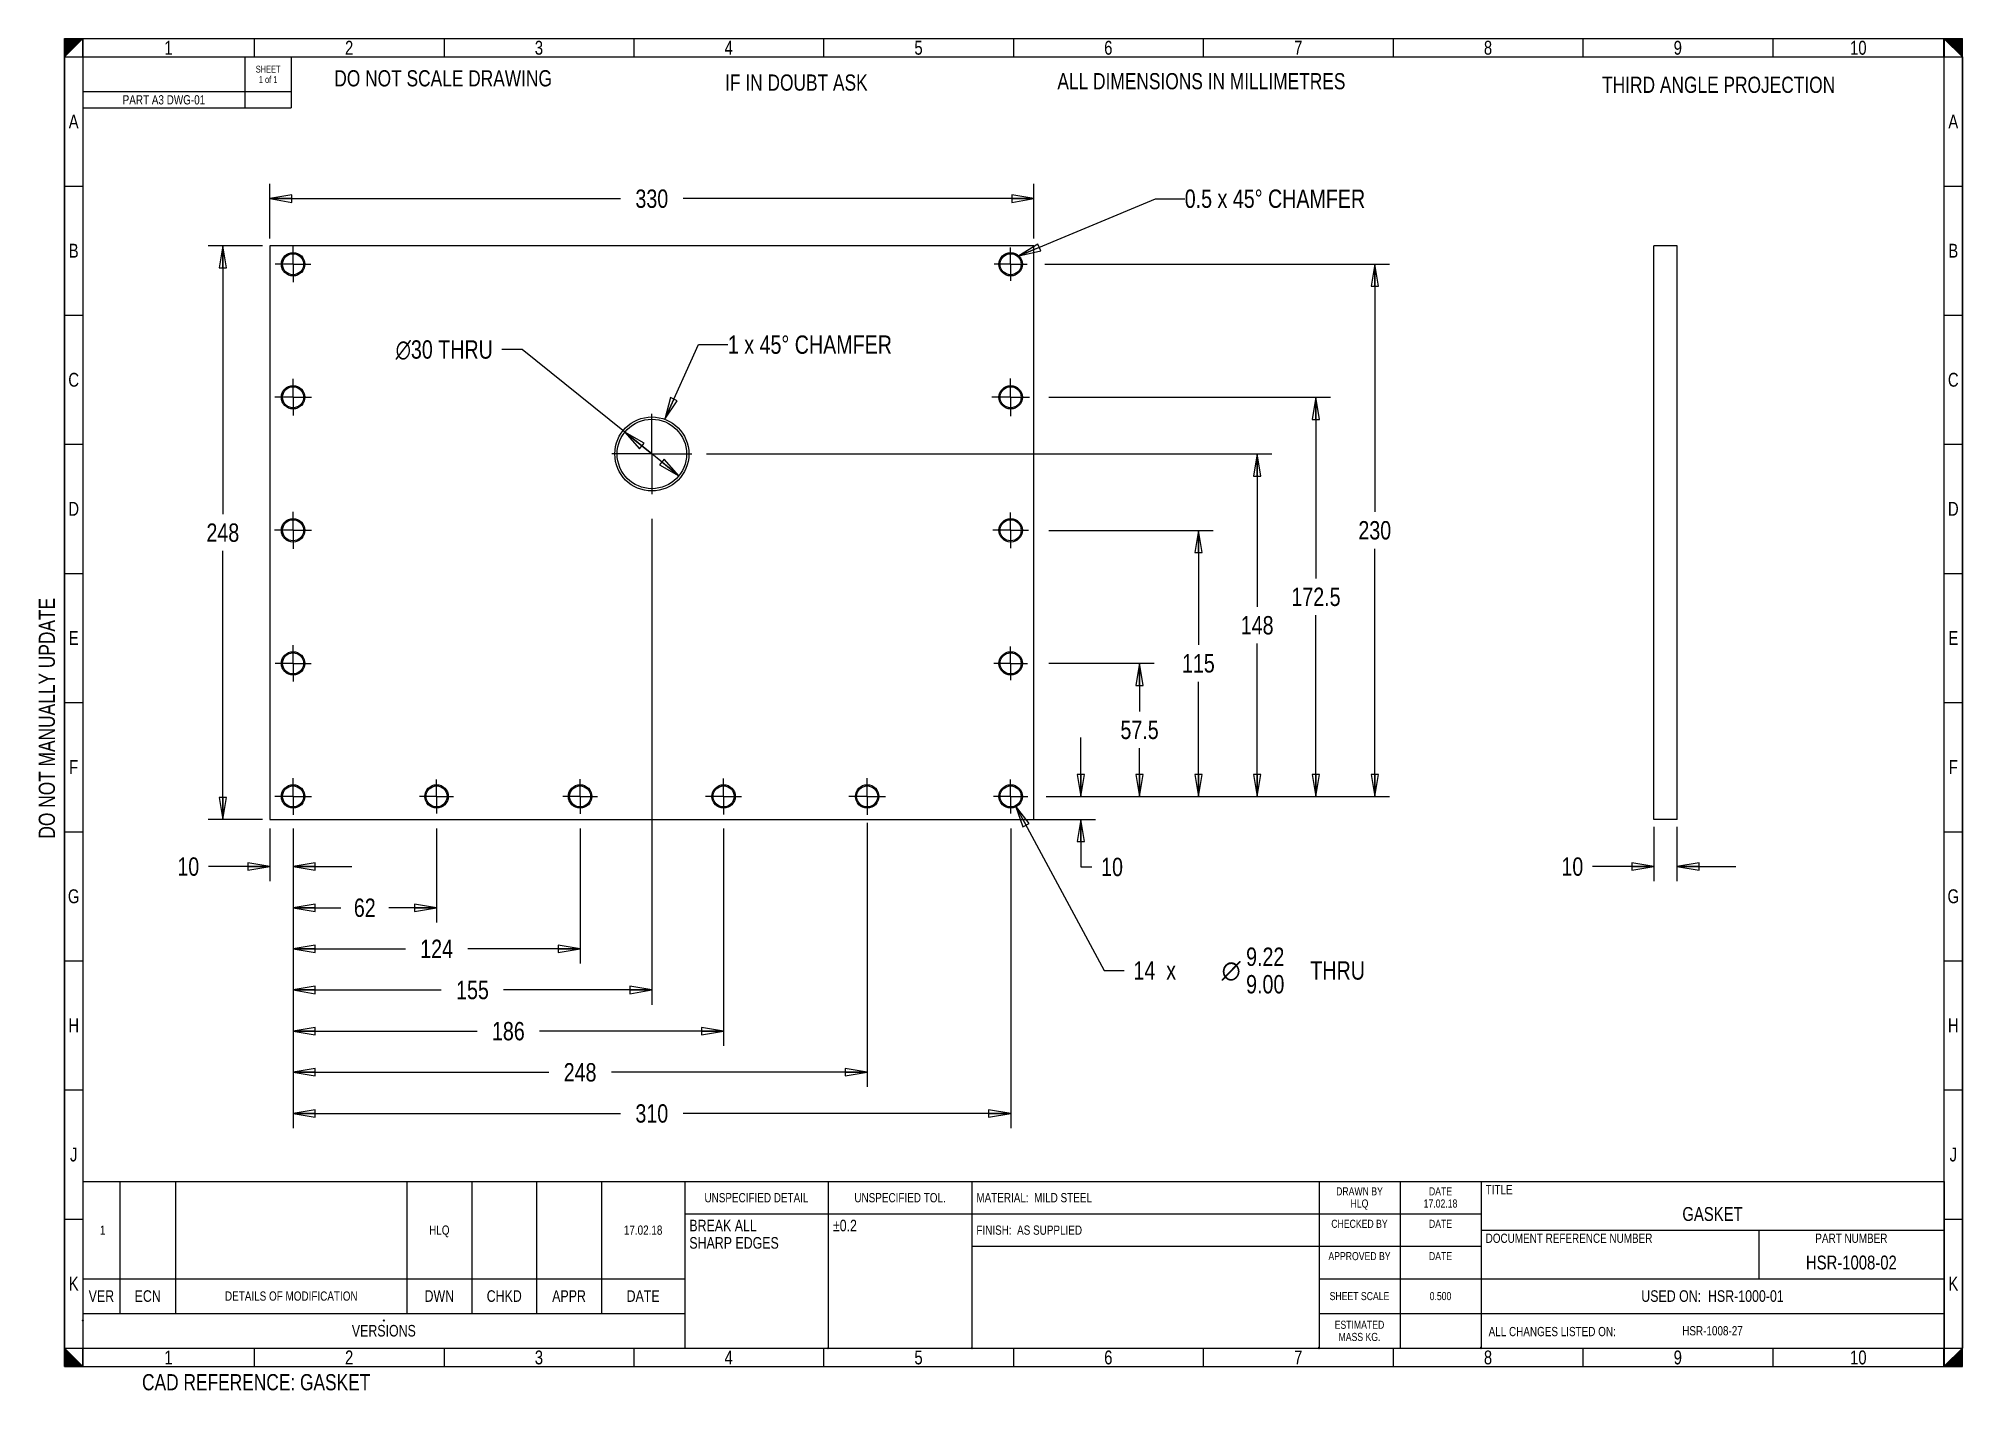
# Model space of a CAD drawing. Header units: inches. Extents: x 0.1 to 16.4, y 0.1 to 11.6.
import ezdxf

# ---------------------------------------------------------------- set-up
doc = ezdxf.new("R2010")
doc.units = ezdxf.units.IN
doc.header["$LTSCALE"] = 0.909449
doc.header["$MEASUREMENT"] = 0
doc.linetypes.add('CENTER', pattern=[0.6, 0.375, -0.075, 0.075, -0.075])
doc.layers.get('0').update_dxf_attribs({"linetype": 'CONTINUOUS'})
doc.layers.add('02___PRT_ALL_AXES', color=7, linetype='CONTINUOUS')
doc.styles.get("Standard").update_dxf_attribs({"font": 'txt', "width": 0.8})
doc.styles.add('TEXTSTYLE_1', font='gdt', dxfattribs={"width": 0.8})
doc.dimstyles.new('DIMSTYLE_1', dxfattribs={"dimtxt": 0.15625, "dimasz": 0.1875, "dimexe": 0.125, "dimexo": 0.0625, "dimgap": 0.078125, "dimtad": 0, "dimtih": 1, "dimtoh": 1, "dimlfac": 2, "dimzin": 4, "dimdsep": 46, "dimtxsty": 'Standard', "dimblk": 'CLOSED', "dimblk1": 'CLOSED', "dimblk2": 'CLOSED', "dimcen": 0.09, "dimadec": 0, "dimazin": 0, "dimtp": 0.01, "dimtm": 0.01, "dimtfac": 1, "dimtofl": 0, "dimtmove": 0, "dimatfit": 3, "dimldrblk": 'CLOSED', "dimfxl": 1, "dimtolj": 1, "dimtzin": 4, "dimarcsym": 0})
doc.dimstyles.new('DIMSTYLE_2', dxfattribs={"dimtxt": 0.15625, "dimasz": 0.1875, "dimexe": 0.125, "dimexo": 0.0625, "dimgap": 0.09, "dimtad": 0, "dimtih": 1, "dimtoh": 1, "dimlfac": 2, "dimzin": 4, "dimdsep": 46, "dimtxsty": 'Standard', "dimblk": 'CLOSED', "dimblk1": 'CLOSED', "dimblk2": 'CLOSED', "dimcen": 0.09, "dimadec": 0, "dimazin": 0, "dimtp": 0.01, "dimtm": 0.01, "dimtfac": 1, "dimtmove": 0, "dimatfit": 2, "dimldrblk": 'CLOSED', "dimfxl": 1, "dimtolj": 1, "dimtzin": 4, "dimarcsym": 0})
doc.dimstyles.new('DIMSTYLE_3', dxfattribs={"dimtxt": 0.15625, "dimasz": 0.1875, "dimexe": 0.125, "dimexo": 0.0625, "dimgap": 0.09, "dimtad": 0, "dimtih": 1, "dimtoh": 1, "dimlfac": 2, "dimzin": 4, "dimdsep": 46, "dimtxsty": 'Standard', "dimblk": 'CLOSED', "dimblk1": 'CLOSED', "dimblk2": 'CLOSED', "dimcen": 0.09, "dimadec": 0, "dimazin": 0, "dimlim": 1, "dimtp": 0.11, "dimtm": 0.11, "dimtfac": 1, "dimtofl": 0, "dimtmove": 0, "dimatfit": 2, "dimldrblk": 'CLOSED', "dimfxl": 1, "dimtolj": 1, "dimtzin": 4, "dimarcsym": 0})
doc.dimstyles.get("Standard").update_dxf_attribs({"dimtxt": 0.15625, "dimasz": 0.1875, "dimexe": 0.125, "dimexo": 0.0625, "dimgap": 0.09, "dimtad": 0, "dimtih": 1, "dimtoh": 1, "dimzin": 4, "dimdsep": 46, "dimtxsty": 'Standard', "dimblk": 'CLOSED', "dimblk1": 'CLOSED', "dimblk2": 'CLOSED', "dimcen": 0.09, "dimadec": 0, "dimazin": 0, "dimtol": 1, "dimtp": 0.01, "dimtm": 0.01, "dimtfac": 1, "dimtofl": 0, "dimtmove": 0, "dimatfit": 3, "dimldrblk": 'CLOSED', "dimfxl": 1, "dimtolj": 1, "dimtzin": 4, "dimarcsym": 0})

# ---------------------------------------------------------------- blocks, each defined once
blk = doc.blocks.new('_CLOSED')
at = {"color": 0, "linetype": 'ByBlock'}
for p, q in [((0, 0), (-1, 0.167)), ((-1, 0.167), (-1, -0.167)), ((-1, -0.167), (0, 0)), ((-1, 0), (0, 0))]:
    blk.add_line(p, q, dxfattribs=at)
blk = doc.blocks.new('*D1')
at = {"color": 2, "linetype": 'Continuous', "transparency": 16777216}
for p, q in [((13.793, 4.867), (13.793, 4.405)), ((13.989, 4.867), (13.989, 4.405)), ((13.793, 4.53), (13.27, 4.53)), ((13.989, 4.53), (14.489, 4.53))]:
    blk.add_line(p, q, dxfattribs=at)
at = {"color": 2, "linetype": 'Continuous', "transparency": 16777216, "xscale": 0.1875, "yscale": 0.1875, "zscale": 0.1875}
blk.add_blockref('_CLOSED', (13.793, 4.53), dxfattribs=at)
at = {"color": 2, "linetype": 'Continuous', "transparency": 16777216, "xscale": 0.1875, "yscale": 0.1875, "zscale": 0.1875, "rotation": 180}
blk.add_blockref('_CLOSED', (13.989, 4.53), dxfattribs=at)
at = {"color": 2, "linetype": 'Continuous', "transparency": 16777216, "insert": (13.192, 4.608), "char_height": 0.1562, "width": 0.25, "attachment_point": 3, "line_spacing_factor": 0.9}
blk.add_mtext('10', dxfattribs=at)
blk = doc.blocks.new('*D2')
at = {"color": 2, "linetype": 'Continuous', "transparency": 16777216}
for p, q in [((8.919, 5.127), (8.919, 5.627)), ((8.688, 5.127), (9.044, 5.127)), ((2.086, 4.93), (9.044, 4.93)), ((8.919, 4.93), (8.919, 4.527)), ((8.919, 4.527), (9.014, 4.527))]:
    blk.add_line(p, q, dxfattribs=at)
at = {"color": 2, "linetype": 'Continuous', "transparency": 16777216, "xscale": 0.1875, "yscale": 0.1875, "zscale": 0.1875}
for p, rotation in [((8.919, 5.127), 270), ((8.919, 4.93), 90)]:
    blk.add_blockref('_CLOSED', p, dxfattribs=dict(at, rotation=rotation))
at = {"color": 2, "linetype": 'Continuous', "transparency": 16777216, "insert": (9.092, 4.605), "char_height": 0.1562, "width": 0.25, "attachment_point": 1, "line_spacing_factor": 0.9}
blk.add_mtext('10', dxfattribs=at)
blk = doc.blocks.new('*D3')
at = {"color": 2, "linetype": 'Continuous', "transparency": 16777216}
for p, q in [((8.648, 6.259), (9.544, 6.259)), ((9.419, 6.259), (9.419, 5.849)), ((9.419, 5.127), (9.419, 5.536)), ((8.648, 5.127), (9.544, 5.127))]:
    blk.add_line(p, q, dxfattribs=at)
at = {"color": 2, "linetype": 'Continuous', "transparency": 16777216, "xscale": 0.1875, "yscale": 0.1875, "zscale": 0.1875}
for p, rotation in [((9.419, 6.259), 90), ((9.419, 5.127), 270)]:
    blk.add_blockref('_CLOSED', p, dxfattribs=dict(at, rotation=rotation))
at = {"color": 2, "linetype": 'Continuous', "transparency": 16777216, "insert": (9.419, 5.771), "char_height": 0.1562, "width": 0.5, "attachment_point": 2, "line_spacing_factor": 0.9}
blk.add_mtext('57.5', dxfattribs=at)
blk = doc.blocks.new('*D4')
at = {"color": 2, "linetype": 'Continuous', "transparency": 16777216}
for p, q in [((8.648, 7.39), (10.044, 7.39)), ((9.919, 7.39), (9.919, 6.415)), ((9.919, 5.127), (9.919, 6.102)), ((8.648, 5.127), (10.044, 5.127))]:
    blk.add_line(p, q, dxfattribs=at)
at = {"color": 2, "linetype": 'Continuous', "transparency": 16777216, "xscale": 0.1875, "yscale": 0.1875, "zscale": 0.1875}
for p, rotation in [((9.919, 7.39), 90), ((9.919, 5.127), 270)]:
    blk.add_blockref('_CLOSED', p, dxfattribs=dict(at, rotation=rotation))
at = {"color": 2, "linetype": 'Continuous', "transparency": 16777216, "insert": (9.919, 6.337), "char_height": 0.1562, "width": 0.375, "attachment_point": 2, "line_spacing_factor": 0.9}
blk.add_mtext('115', dxfattribs=at)
blk = doc.blocks.new('*D5')
at = {"color": 2, "linetype": 'Continuous', "transparency": 16777216}
for p, q in [((8.648, 8.522), (11.044, 8.522)), ((10.919, 8.522), (10.919, 6.981)), ((10.919, 5.127), (10.919, 6.668)), ((8.648, 5.127), (11.044, 5.127))]:
    blk.add_line(p, q, dxfattribs=at)
at = {"color": 2, "linetype": 'Continuous', "transparency": 16777216, "xscale": 0.1875, "yscale": 0.1875, "zscale": 0.1875}
for p, rotation in [((10.919, 8.522), 90), ((10.919, 5.127), 270)]:
    blk.add_blockref('_CLOSED', p, dxfattribs=dict(at, rotation=rotation))
at = {"color": 2, "linetype": 'Continuous', "transparency": 16777216, "insert": (10.919, 6.903), "char_height": 0.1562, "width": 0.625, "attachment_point": 2, "line_spacing_factor": 0.9}
blk.add_mtext('172.5', dxfattribs=at)
blk = doc.blocks.new('*D6')
at = {"color": 2, "linetype": 'Continuous', "transparency": 16777216}
for p, q in [((8.613, 9.654), (11.544, 9.654)), ((11.419, 9.654), (11.419, 7.547)), ((11.419, 5.127), (11.419, 7.234)), ((8.648, 5.127), (11.544, 5.127))]:
    blk.add_line(p, q, dxfattribs=at)
at = {"color": 2, "linetype": 'Continuous', "transparency": 16777216, "xscale": 0.1875, "yscale": 0.1875, "zscale": 0.1875}
for p, rotation in [((11.419, 9.654), 90), ((11.419, 5.127), 270)]:
    blk.add_blockref('_CLOSED', p, dxfattribs=dict(at, rotation=rotation))
at = {"color": 2, "linetype": 'Continuous', "transparency": 16777216, "insert": (11.419, 7.469), "char_height": 0.1562, "width": 0.375, "attachment_point": 2, "line_spacing_factor": 0.9}
blk.add_mtext('230', dxfattribs=at)
blk = doc.blocks.new('*D7')
at = {"color": 2, "linetype": 'Continuous', "transparency": 16777216}
for p, q in [((2.023, 4.855), (2.023, 4.405)), ((2.22, 4.855), (2.22, 4.405)), ((2.023, 4.53), (1.501, 4.53)), ((2.22, 4.53), (2.72, 4.53))]:
    blk.add_line(p, q, dxfattribs=at)
at = {"color": 2, "linetype": 'Continuous', "transparency": 16777216, "xscale": 0.1875, "yscale": 0.1875, "zscale": 0.1875}
blk.add_blockref('_CLOSED', (2.023, 4.53), dxfattribs=at)
at = {"color": 2, "linetype": 'Continuous', "transparency": 16777216, "xscale": 0.1875, "yscale": 0.1875, "zscale": 0.1875, "rotation": 180}
blk.add_blockref('_CLOSED', (2.22, 4.53), dxfattribs=at)
at = {"color": 2, "linetype": 'Continuous', "transparency": 16777216, "insert": (1.422, 4.608), "char_height": 0.1562, "width": 0.25, "attachment_point": 3, "line_spacing_factor": 0.9}
blk.add_mtext('10', dxfattribs=at)
blk = doc.blocks.new('*D8')
at = {"color": 2, "linetype": 'Continuous', "transparency": 16777216}
for p, q in [((2.22, 4.855), (2.22, 4.055)), ((3.441, 4.855), (3.441, 4.055)), ((2.22, 4.18), (2.627, 4.18)), ((3.441, 4.18), (3.034, 4.18))]:
    blk.add_line(p, q, dxfattribs=at)
at = {"color": 2, "linetype": 'Continuous', "transparency": 16777216, "xscale": 0.1875, "yscale": 0.1875, "zscale": 0.1875, "rotation": 180}
blk.add_blockref('_CLOSED', (2.22, 4.18), dxfattribs=at)
at = {"color": 2, "linetype": 'Continuous', "transparency": 16777216, "xscale": 0.1875, "yscale": 0.1875, "zscale": 0.1875}
blk.add_blockref('_CLOSED', (3.441, 4.18), dxfattribs=at)
at = {"color": 2, "linetype": 'Continuous', "transparency": 16777216, "insert": (2.83, 4.258), "char_height": 0.1562, "width": 0.25, "attachment_point": 2, "line_spacing_factor": 0.9}
blk.add_mtext('62', dxfattribs=at)
blk = doc.blocks.new('*D9')
at = {"color": 2, "linetype": 'Continuous', "transparency": 16777216}
for p, q in [((2.22, 4.855), (2.22, 3.705)), ((4.661, 4.855), (4.661, 3.705)), ((2.22, 3.83), (3.175, 3.83)), ((4.661, 3.83), (3.706, 3.83))]:
    blk.add_line(p, q, dxfattribs=at)
at = {"color": 2, "linetype": 'Continuous', "transparency": 16777216, "xscale": 0.1875, "yscale": 0.1875, "zscale": 0.1875, "rotation": 180}
blk.add_blockref('_CLOSED', (2.22, 3.83), dxfattribs=at)
at = {"color": 2, "linetype": 'Continuous', "transparency": 16777216, "xscale": 0.1875, "yscale": 0.1875, "zscale": 0.1875}
blk.add_blockref('_CLOSED', (4.661, 3.83), dxfattribs=at)
at = {"color": 2, "linetype": 'Continuous', "transparency": 16777216, "insert": (3.441, 3.908), "char_height": 0.1562, "width": 0.375, "attachment_point": 2, "line_spacing_factor": 0.9}
blk.add_mtext('124', dxfattribs=at)
blk = doc.blocks.new('*D10')
at = {"color": 2, "linetype": 'Continuous', "transparency": 16777216}
for p, q in [((2.22, 4.855), (2.22, 3.005)), ((5.882, 4.855), (5.882, 3.005)), ((2.22, 3.13), (3.785, 3.13)), ((5.882, 3.13), (4.317, 3.13))]:
    blk.add_line(p, q, dxfattribs=at)
at = {"color": 2, "linetype": 'Continuous', "transparency": 16777216, "xscale": 0.1875, "yscale": 0.1875, "zscale": 0.1875, "rotation": 180}
blk.add_blockref('_CLOSED', (2.22, 3.13), dxfattribs=at)
at = {"color": 2, "linetype": 'Continuous', "transparency": 16777216, "xscale": 0.1875, "yscale": 0.1875, "zscale": 0.1875}
blk.add_blockref('_CLOSED', (5.882, 3.13), dxfattribs=at)
at = {"color": 2, "linetype": 'Continuous', "transparency": 16777216, "insert": (4.051, 3.208), "char_height": 0.1562, "width": 0.375, "attachment_point": 2, "line_spacing_factor": 0.9}
blk.add_mtext('186', dxfattribs=at)
blk = doc.blocks.new('*D11')
at = {"color": 2, "linetype": 'Continuous', "transparency": 16777216}
for p, q in [((2.22, 4.855), (2.22, 2.655)), ((7.102, 4.903), (7.102, 2.655)), ((2.22, 2.78), (4.396, 2.78)), ((7.102, 2.78), (4.927, 2.78))]:
    blk.add_line(p, q, dxfattribs=at)
at = {"color": 2, "linetype": 'Continuous', "transparency": 16777216, "xscale": 0.1875, "yscale": 0.1875, "zscale": 0.1875, "rotation": 180}
blk.add_blockref('_CLOSED', (2.22, 2.78), dxfattribs=at)
at = {"color": 2, "linetype": 'Continuous', "transparency": 16777216, "xscale": 0.1875, "yscale": 0.1875, "zscale": 0.1875}
blk.add_blockref('_CLOSED', (7.102, 2.78), dxfattribs=at)
at = {"color": 2, "linetype": 'Continuous', "transparency": 16777216, "insert": (4.661, 2.858), "char_height": 0.1562, "width": 0.375, "attachment_point": 2, "line_spacing_factor": 0.9}
blk.add_mtext('248', dxfattribs=at)
blk = doc.blocks.new('*D12')
at = {"color": 2, "linetype": 'Continuous', "transparency": 16777216}
for p, q in [((2.22, 4.855), (2.22, 2.305)), ((8.323, 4.855), (8.323, 2.305)), ((2.22, 2.43), (5.006, 2.43)), ((8.323, 2.43), (5.537, 2.43))]:
    blk.add_line(p, q, dxfattribs=at)
at = {"color": 2, "linetype": 'Continuous', "transparency": 16777216, "xscale": 0.1875, "yscale": 0.1875, "zscale": 0.1875, "rotation": 180}
blk.add_blockref('_CLOSED', (2.22, 2.43), dxfattribs=at)
at = {"color": 2, "linetype": 'Continuous', "transparency": 16777216, "xscale": 0.1875, "yscale": 0.1875, "zscale": 0.1875}
blk.add_blockref('_CLOSED', (8.323, 2.43), dxfattribs=at)
at = {"color": 2, "linetype": 'Continuous', "transparency": 16777216, "insert": (5.271, 2.508), "char_height": 0.1562, "width": 0.375, "attachment_point": 2, "line_spacing_factor": 0.9}
blk.add_mtext('310', dxfattribs=at)
blk = doc.blocks.new('*D13')
at = {"color": 2, "linetype": 'Continuous', "transparency": 16777216}
for p, q in [((5.736, 8.04), (10.544, 8.04)), ((10.419, 8.04), (10.419, 6.74)), ((10.419, 5.127), (10.419, 6.427)), ((8.625, 5.127), (10.544, 5.127))]:
    blk.add_line(p, q, dxfattribs=at)
at = {"color": 2, "linetype": 'Continuous', "transparency": 16777216, "xscale": 0.1875, "yscale": 0.1875, "zscale": 0.1875}
for p, rotation in [((10.419, 8.04), 90), ((10.419, 5.127), 270)]:
    blk.add_blockref('_CLOSED', p, dxfattribs=dict(at, rotation=rotation))
at = {"color": 2, "linetype": 'Continuous', "transparency": 16777216, "insert": (10.419, 6.661), "char_height": 0.1562, "width": 0.375, "attachment_point": 2, "line_spacing_factor": 0.9}
blk.add_mtext('148', dxfattribs=at)
blk = doc.blocks.new('*D14')
at = {"color": 2, "linetype": 'Continuous', "transparency": 16777216}
for p, q in [((5.271, 7.487), (5.271, 3.355)), ((2.22, 4.833), (2.22, 3.355)), ((2.22, 3.48), (3.48, 3.48)), ((5.271, 3.48), (4.011, 3.48))]:
    blk.add_line(p, q, dxfattribs=at)
at = {"color": 2, "linetype": 'Continuous', "transparency": 16777216, "xscale": 0.1875, "yscale": 0.1875, "zscale": 0.1875, "rotation": 180}
blk.add_blockref('_CLOSED', (2.22, 3.48), dxfattribs=at)
at = {"color": 2, "linetype": 'Continuous', "transparency": 16777216, "xscale": 0.1875, "yscale": 0.1875, "zscale": 0.1875}
blk.add_blockref('_CLOSED', (5.271, 3.48), dxfattribs=at)
at = {"color": 2, "linetype": 'Continuous', "transparency": 16777216, "insert": (3.746, 3.558), "char_height": 0.1562, "width": 0.375, "attachment_point": 2, "line_spacing_factor": 0.9}
blk.add_mtext('155', dxfattribs=at)
blk = doc.blocks.new('*D15')
at = {"color": 2, "linetype": 'Continuous', "transparency": 16777216}
for p, q in [((2.023, 9.874), (2.023, 10.337)), ((8.519, 9.874), (8.519, 10.337)), ((2.023, 10.212), (5.006, 10.212)), ((8.519, 10.212), (5.537, 10.212))]:
    blk.add_line(p, q, dxfattribs=at)
at = {"color": 2, "linetype": 'Continuous', "transparency": 16777216, "xscale": 0.1875, "yscale": 0.1875, "zscale": 0.1875, "rotation": 180}
blk.add_blockref('_CLOSED', (2.023, 10.212), dxfattribs=at)
at = {"color": 2, "linetype": 'Continuous', "transparency": 16777216, "xscale": 0.1875, "yscale": 0.1875, "zscale": 0.1875}
blk.add_blockref('_CLOSED', (8.519, 10.212), dxfattribs=at)
at = {"color": 2, "linetype": 'Continuous', "transparency": 16777216, "insert": (5.271, 10.29), "char_height": 0.1562, "width": 0.375, "attachment_point": 2, "line_spacing_factor": 0.9}
blk.add_mtext('330', dxfattribs=at)
blk = doc.blocks.new('*D16')
at = {"color": 2, "linetype": 'Continuous', "transparency": 16777216}
for p, q in [((1.961, 9.812), (1.498, 9.812)), ((1.623, 9.812), (1.623, 7.527)), ((1.623, 4.93), (1.623, 7.215)), ((1.961, 4.93), (1.498, 4.93))]:
    blk.add_line(p, q, dxfattribs=at)
at = {"color": 2, "linetype": 'Continuous', "transparency": 16777216, "xscale": 0.1875, "yscale": 0.1875, "zscale": 0.1875}
for p, rotation in [((1.623, 9.812), 90), ((1.623, 4.93), 270)]:
    blk.add_blockref('_CLOSED', p, dxfattribs=dict(at, rotation=rotation))
at = {"color": 2, "linetype": 'Continuous', "transparency": 16777216, "insert": (1.623, 7.449), "char_height": 0.1562, "width": 0.375, "attachment_point": 2, "line_spacing_factor": 0.9}
blk.add_mtext('248', dxfattribs=at)
blk = doc.blocks.new('*D17')
at = {"color": 2, "linetype": 'Continuous', "transparency": 16777216}
for p, q in [((4.169, 8.929), (3.997, 8.929)), ((5.271, 8.04), (4.169, 8.929)), ((5.041, 8.225), (5.271, 8.04)), ((5.501, 7.855), (5.271, 8.04))]:
    blk.add_line(p, q, dxfattribs=at)
at = {"color": 2, "linetype": 'Continuous', "transparency": 16777216, "xscale": 0.1875, "yscale": 0.1875, "zscale": 0.1875}
for p, rotation in [((5.041, 8.225), 141.1249607545), ((5.501, 7.855), 321.1249607545)]:
    blk.add_blockref('_CLOSED', p, dxfattribs=dict(at, rotation=rotation))
at = {"color": 2, "linetype": 'Continuous', "transparency": 16777216, "insert": (3.919, 9.007), "char_height": 0.15625, "width": 1.08333, "attachment_point": 3, "line_spacing_factor": 0.9, "style": 'TEXTSTYLE_1'}
blk.add_mtext('{\\Fgdt;n}\\Ftxt;30 THRU', dxfattribs=at)
blk = doc.blocks.new('*D18')
at = {"color": 2, "linetype": 'Continuous', "transparency": 16777216}
for p, q in [((8.365, 5.048), (9.117, 3.646)), ((9.117, 3.646), (9.289, 3.646))]:
    blk.add_line(p, q, dxfattribs=at)
at = {"color": 2, "linetype": 'Continuous', "transparency": 16777216, "xscale": 0.1875, "yscale": 0.1875, "zscale": 0.1875, "rotation": 118.2108524127}
blk.add_blockref('_CLOSED', (8.365, 5.048), dxfattribs=at)
at = {"color": 2, "linetype": 'Continuous', "transparency": 16777216, "width": 0.8}
for s, p in [('9.22', (10.325, 3.685)), ('14  x ', (9.367, 3.568)), ('9.00', (10.325, 3.451)), (' THRU', (10.825, 3.568))]:
    blk.add_text(s, height=0.1562, dxfattribs=at).set_placement(p)
at = {"color": 2, "linetype": 'Continuous', "transparency": 16777216, "style": 'TEXTSTYLE_1'}
blk.add_text('n', height=0.156, dxfattribs=at).set_placement((10.117, 3.568))
blk = doc.blocks.new('*T19')
at = {"color": 2, "linetype": 'Continuous'}
for p, q in [((0, 0), (15.827, 0)), ((0, 0), (0, -0.157)), ((1.457, 0), (1.457, -0.157)), ((3.071, 0), (3.071, -0.157)), ((4.685, 0), (4.685, -0.157)), ((6.299, 0), (6.299, -0.157)), ((7.913, 0), (7.913, -0.157)), ((9.528, 0), (9.528, -0.157)), ((11.142, 0), (11.142, -0.157)), ((12.756, 0), (12.756, -0.157)), ((14.37, 0), (14.37, -0.157)), ((15.827, 0), (15.827, -0.157)), ((0, -0.157), (15.827, -0.157))]:
    blk.add_line(p, q, dxfattribs=at)
at = {"color": 2, "linetype": 'Continuous', "attachment_point": 2, "line_spacing_factor": 0.9}
for s, insert, char_height, width in [('1', (0.728, -0.02), 0.118, 0.18898), ('2', (2.264, -0.02), 0.118, 0.18898), ('3 ', (3.878, -0.02), 0.1181, 0.37795), ('4', (5.492, -0.02), 0.118, 0.18898), ('5', (7.106, -0.02), 0.118, 0.18898), ('6', (8.72, -0.02), 0.118, 0.18898), ('7', (10.335, -0.02), 0.118, 0.18898), ('8', (11.949, -0.02), 0.118, 0.18898), ('9', (13.563, -0.02), 0.118, 0.18898), ('10', (15.098, -0.02), 0.1181, 0.37795)]:
    blk.add_mtext(s, dxfattribs=dict(at, insert=insert, char_height=char_height, width=width))
blk = doc.blocks.new('*T20')
at = {"color": 2, "linetype": 'Continuous'}
for p, q in [((0, 0), (15.827, 0)), ((0, 0), (0, -0.157)), ((1.457, 0), (1.457, -0.157)), ((3.071, 0), (3.071, -0.157)), ((4.685, 0), (4.685, -0.157)), ((6.299, 0), (6.299, -0.157)), ((7.913, 0), (7.913, -0.157)), ((9.528, 0), (9.528, -0.157)), ((11.142, 0), (11.142, -0.157)), ((12.756, 0), (12.756, -0.157)), ((14.37, 0), (14.37, -0.157)), ((15.827, 0), (15.827, -0.157)), ((0, -0.157), (15.827, -0.157))]:
    blk.add_line(p, q, dxfattribs=at)
at = {"color": 2, "linetype": 'Continuous', "attachment_point": 2, "line_spacing_factor": 0.9}
for s, insert, char_height, width in [('1', (0.728, -0.02), 0.118, 0.18898), ('2', (2.264, -0.02), 0.118, 0.18898), ('3 ', (3.878, -0.02), 0.1181, 0.37795), ('4 ', (5.492, -0.02), 0.1181, 0.37795), ('5', (7.106, -0.02), 0.118, 0.18898), ('6', (8.72, -0.02), 0.118, 0.18898), ('7', (10.335, -0.02), 0.118, 0.18898), ('8', (11.949, -0.02), 0.118, 0.18898), ('9', (13.563, -0.02), 0.118, 0.18898), ('10', (15.098, -0.02), 0.1181, 0.37795)]:
    blk.add_mtext(s, dxfattribs=dict(at, insert=insert, char_height=char_height, width=width))
blk = doc.blocks.new('*T21')
at = {"color": 2, "linetype": 'Continuous'}
for p, q in [((0, 0), (0.157, 0)), ((0, 0), (0, -10.984)), ((0.157, 0), (0.157, -10.984)), ((0, -1.098), (0.157, -1.098)), ((0, -2.197), (0.157, -2.197)), ((0, -3.295), (0.157, -3.295)), ((0, -4.394), (0.157, -4.394)), ((0, -5.492), (0.157, -5.492)), ((0, -6.591), (0.157, -6.591)), ((0, -7.689), (0.157, -7.689)), ((0, -8.787), (0.157, -8.787)), ((0, -9.886), (0.157, -9.886)), ((0, -10.984), (0.157, -10.984))]:
    blk.add_line(p, q, dxfattribs=at)
at = {"color": 2, "linetype": 'Continuous', "char_height": 0.118, "width": 0.18898, "attachment_point": 2, "line_spacing_factor": 0.9}
for s, insert in [('A', (0.079, -0.49)), ('B', (0.079, -1.589)), ('C', (0.079, -2.687)), ('D', (0.079, -3.785)), ('E', (0.079, -4.884)), ('F', (0.079, -5.982)), ('G', (0.079, -7.081)), ('H', (0.079, -8.179)), ('J', (0.079, -9.278)), ('K', (0.079, -10.376))]:
    blk.add_mtext(s, dxfattribs=dict(at, insert=insert))
blk = doc.blocks.new('*T22')
at = {"color": 2, "linetype": 'Continuous'}
for p, q in [((0, 0), (0.157, 0)), ((0, 0), (0, -10.984)), ((0.157, 0), (0.157, -10.984)), ((0, -1.098), (0.157, -1.098)), ((0, -2.197), (0.157, -2.197)), ((0, -3.295), (0.157, -3.295)), ((0, -4.394), (0.157, -4.394)), ((0, -5.492), (0.157, -5.492)), ((0, -6.591), (0.157, -6.591)), ((0, -7.689), (0.157, -7.689)), ((0, -8.787), (0.157, -8.787)), ((0, -9.886), (0.157, -9.886)), ((0, -10.984), (0.157, -10.984))]:
    blk.add_line(p, q, dxfattribs=at)
at = {"color": 2, "linetype": 'Continuous', "char_height": 0.118, "width": 0.18898, "attachment_point": 2, "line_spacing_factor": 0.9}
for s, insert in [('A', (0.079, -0.49)), ('B', (0.079, -1.589)), ('C', (0.079, -2.687)), ('D', (0.079, -3.785)), ('E', (0.079, -4.884)), ('F', (0.079, -5.982)), ('G', (0.079, -7.081)), ('H', (0.079, -8.179)), ('J', (0.079, -9.278)), ('K', (0.079, -10.376))]:
    blk.add_mtext(s, dxfattribs=dict(at, insert=insert))
blk = doc.blocks.new('*T23')
at = {"color": 2, "linetype": 'Continuous'}
for p, q in [((0, 0), (1.772, 0)), ((0, 0), (0, -0.433)), ((1.378, 0), (1.378, -0.433)), ((1.772, 0), (1.772, -0.433)), ((0, -0.295), (1.772, -0.295)), ((0, -0.433), (1.772, -0.433))]:
    blk.add_line(p, q, dxfattribs=at)
at = {"color": 2, "linetype": 'Continuous', "attachment_point": 2, "line_spacing_factor": 0.9}
for s, insert, char_height, width in [('SHEET\\P1 of 1', (1.575, -0.074), 0.0591, 0.56693), ('PART A3 DWG-01', (0.689, -0.325), 0.07874, 1.76378)]:
    blk.add_mtext(s, dxfattribs=dict(at, insert=insert, char_height=char_height, width=width))
blk = doc.blocks.new('*T24')
at = {"color": 2, "linetype": 'Continuous'}
for p, q in [((0, 0), (15.827, 0)), ((0, 0), (0, -1.417)), ((0.315, 0), (0.315, -1.122)), ((0.787, 0), (0.787, -1.122)), ((2.756, 0), (2.756, -1.122)), ((3.307, 0), (3.307, -1.122)), ((3.858, 0), (3.858, -1.122)), ((4.409, 0), (4.409, -1.122)), ((5.118, 0), (5.118, -1.417)), ((6.339, 0), (6.339, -1.417)), ((7.559, 0), (7.559, -1.417)), ((10.512, 0), (10.512, -1.417)), ((11.201, 0), (11.201, -1.417)), ((11.89, 0), (11.89, -1.417)), ((15.827, 0), (15.827, -1.417)), ((5.118, -0.276), (11.89, -0.276)), ((11.89, -0.413), (15.827, -0.413)), ((14.252, -0.413), (14.252, -0.827)), ((7.559, -0.551), (11.89, -0.551)), ((0, -0.827), (5.118, -0.827)), ((10.512, -0.827), (15.827, -0.827)), ((0, -1.122), (5.118, -1.122)), ((10.512, -1.122), (15.827, -1.122)), ((0, -1.417), (15.827, -1.417))]:
    blk.add_line(p, q, dxfattribs=at)
at = {"color": 2, "linetype": 'Continuous', "line_spacing_factor": 0.9}
for s, insert, char_height, width, attachment_point in [('UNSPECIFIED DETAIL', (5.728, -0.098), 0.07874, 2.26772, 2), ('UNSPECIFIED TOL.', (6.949, -0.098), 0.07874, 2.01575, 2), ('MATERIAL:  MILD STEEL', (7.598, -0.098), 0.07874, 2.64567, 1), ('DRAWN BY\\PHLQ ', (10.856, -0.049), 0.0689, 0.88189, 2), ('DATE\\P17.02.18 ', (11.545, -0.049), 0.0689, 0.99213, 2), ('TITLE', (11.929, -0.03), 0.0787, 0.62992, 1), ('BREAK ALL\\PSHARP EDGES', (5.157, -0.325), 0.09843, 1.73228, 1), ('CHECKED BY\\P ', (10.856, -0.325), 0.0689, 1.10236, 2), ('DATE\\P ', (11.545, -0.325), 0.0689, 0.44094, 2), ('GASKET', (13.858, -0.217), 0.1181, 1.13386, 2), (' 1', (0.157, -0.374), 0.0787, 0.25197, 2), ('HLQ ', (3.031, -0.374), 0.0787, 0.50394, 2), ('17.02.18 ', (4.764, -0.374), 0.0787, 1.13386, 2), ('FINISH:  AS SUPPLIED', (7.598, -0.374), 0.07874, 2.51969, 1), ('DOCUMENT REFERENCE NUMBER', (11.929, -0.443), 0.07874, 3.14961, 1), ('PART NUMBER', (15.039, -0.443), 0.07874, 1.38583, 2), ('APPROVED BY\\P ', (10.856, -0.6), 0.0689, 1.2126, 2), ('DATE\\P ', (11.545, -0.6), 0.0689, 0.44094, 2), ('HSR-1008-02 ', (15.039, -0.63), 0.11811, 2.26772, 2), ('VER', (0.157, -0.925), 0.0984, 0.47244, 2), ('ECN', (0.551, -0.925), 0.0984, 0.47244, 2), ('DETAILS OF MODIFICATION', (1.772, -0.935), 0.07874, 2.89764, 2), ('DWN', (3.031, -0.925), 0.0984, 0.47244, 2), ('CHKD', (3.583, -0.925), 0.0984, 0.62992, 2), ('APPR', (4.134, -0.925), 0.0984, 0.62992, 2), ('DATE', (4.764, -0.925), 0.0984, 0.62992, 2), ('SHEET SCALE', (10.856, -0.94), 0.0689, 1.2126, 2), ('0.500', (11.545, -0.94), 0.0689, 0.55118, 2), ('USED ON:  HSR-1000-01', (13.858, -0.925), 0.09843, 3.30709, 2), ('VERSIONS ', (2.559, -1.22), 0.0984, 1.41732, 2), ('ESTIMATED \\PMASS KG. ', (10.856, -1.184), 0.0689, 1.10236, 2), ('HSR-1008-27 ', (13.858, -1.23), 0.07874, 1.51181, 2)]:
    blk.add_mtext(s, dxfattribs=dict(at, insert=insert, char_height=char_height, width=width, attachment_point=attachment_point))
at = {"color": 2, "linetype": 'Continuous', "insert": (6.378, -0.325), "char_height": 0.09843, "width": 0.7021, "attachment_point": 1, "line_spacing_factor": 0.9, "style": 'TEXTSTYLE_1'}
blk.add_mtext('{\\Fgdt;`}\\Ftxt;0.2', dxfattribs=at)

msp = doc.modelspace()

# ---------------------------------------------------------------- hatches: boundary and pattern name
at = {"linetype": 'Continuous'}
h = msp.add_hatch(color=2, dxfattribs=at)
edge = h.paths.add_edge_path()
edge.add_line((0.2756, 11.5748), (0.4331, 11.5748))
edge.add_line((0.2756, 11.4173), (0.2756, 11.5748))
edge.add_line((0.2756, 11.4173), (0.4331, 11.5748))
h = msp.add_hatch(color=2, dxfattribs=at)
edge = h.paths.add_edge_path()
edge.add_line((16.4173, 11.4173), (16.4173, 11.5748))
edge.add_line((16.2598, 11.5748), (16.4173, 11.4173))
edge.add_line((16.2598, 11.5748), (16.4173, 11.5748))
h = msp.add_hatch(color=2, dxfattribs=at)
edge = h.paths.add_edge_path()
edge.add_line((0.2756, 0.2756), (0.2756, 0.4331))
edge.add_line((0.2756, 0.2756), (0.4331, 0.2756))
edge.add_line((0.4331, 0.2756), (0.2756, 0.4331))
msp.add_hatch(color=2, dxfattribs=at).paths.add_polyline_path([(16.4173, 0.2756), (16.4173, 0.4331), (16.2598, 0.2756)])

# ---------------------------------------------------------------- linework, layer by layer
at = {"color": 7, "linetype": 'Continuous'}
for p, q in [((0.2756, 11.4173), (0.4331, 11.5748)), ((0.2756, 11.4173), (0.2756, 11.5748)), ((0.2756, 11.5748), (0.4331, 11.5748)), ((0.4331, 11.4173), (0.4331, 11.5748)), ((0.4331, 11.5748), (16.2598, 11.5748)), ((16.2598, 11.5748), (16.4173, 11.5748)), ((16.2598, 11.5748), (16.4173, 11.4173)), ((16.2598, 11.4173), (16.2598, 11.5748)), ((16.4173, 11.4173), (16.4173, 11.5748)), ((0.2756, 0.4331), (0.2756, 11.4173)), ((0.2756, 11.4173), (0.4331, 11.4173)), ((16.2598, 11.4173), (16.4173, 11.4173)), ((16.4173, 0.4331), (16.4173, 11.4173)), ((2.0233, 9.8117), (2.0233, 4.9298)), ((8.5194, 9.8117), (2.0233, 9.8117)), ((8.5194, 4.9298), (8.5194, 9.8117)), ((13.7926, 4.9298), (13.7926, 9.8117)), ((13.9894, 9.8117), (13.7926, 9.8117)), ((13.9894, 4.9298), (13.9894, 9.8117)), ((2.0233, 4.9298), (8.5194, 4.9298)), ((13.9894, 4.9298), (13.7926, 4.9298)), ((0.4392, 0.6631), (0.4269, 0.6754)), ((0.4392, 0.6754), (0.4269, 0.6631)), ((2.9983, 0.6631), (2.986, 0.6754)), ((2.9983, 0.6754), (2.986, 0.6631)), ((0.4331, 0.2756), (0.2756, 0.4331)), ((0.2756, 0.2756), (0.2756, 0.4331)), ((0.2756, 0.4331), (0.4331, 0.4331)), ((0.4331, 0.2756), (0.4331, 0.4331)), ((6.7778, 0.4269), (6.7655, 0.4392)), ((6.7778, 0.4392), (6.7655, 0.4269)), ((7.9983, 0.4269), (7.986, 0.4392)), ((7.9983, 0.4392), (7.986, 0.4269)), ((10.951, 0.4269), (10.9387, 0.4392)), ((10.951, 0.4392), (10.9387, 0.4269)), ((12.329, 0.4269), (12.3167, 0.4392)), ((12.329, 0.4392), (12.3167, 0.4269)), ((16.4173, 0.4331), (16.2598, 0.2756)), ((16.2598, 0.4331), (16.4173, 0.4331)), ((16.2598, 0.2756), (16.2598, 0.4331)), ((16.4173, 0.2756), (16.4173, 0.4331)), ((0.2756, 0.2756), (0.4331, 0.2756)), ((0.4331, 0.2756), (16.2598, 0.2756)), ((16.2598, 0.2756), (16.4173, 0.2756))]:
    msp.add_line(p, q, dxfattribs=at)
for centre, radius in [((2.2202, 9.6542), 0.0995), ((2.2202, 9.6542), 0.0897), ((8.3226, 9.6542), 0.0995), ((8.3226, 9.6542), 0.0897), ((2.2202, 8.5223), 0.0995), ((2.2202, 8.5223), 0.0897), ((8.3226, 8.5223), 0.0995), ((8.3226, 8.5223), 0.0897), ((5.2714, 8.0401), 0.315), ((5.2714, 8.0401), 0.2953), ((2.2202, 7.3905), 0.0995), ((2.2202, 7.3905), 0.0897), ((8.3226, 7.3905), 0.0995), ((8.3226, 7.3905), 0.0897), ((2.2202, 6.2586), 0.0995), ((2.2202, 6.2586), 0.0897), ((8.3226, 6.2586), 0.0995), ((8.3226, 6.2586), 0.0897), ((2.2202, 5.1267), 0.0995), ((2.2202, 5.1267), 0.0897), ((3.4407, 5.1267), 0.0995), ((3.4407, 5.1267), 0.0897), ((4.6611, 5.1267), 0.0995), ((4.6611, 5.1267), 0.0897), ((5.8816, 5.1267), 0.0995), ((5.8816, 5.1267), 0.0897), ((7.1021, 5.1267), 0.0995), ((7.1021, 5.1267), 0.0897), ((8.3226, 5.1267), 0.0995), ((8.3226, 5.1267), 0.0897)]:
    msp.add_circle(centre, radius, dxfattribs=at)
at = {"layer": '02___PRT_ALL_AXES', "color": 7, "linetype": 'CENTER'}
for p, q in [((2.1202, 9.6542), (2.068, 9.6542)), ((2.2202, 9.6542), (2.1202, 9.6542)), ((2.2202, 9.7542), (2.2202, 9.8064)), ((2.2202, 9.6542), (2.2202, 9.7542)), ((2.2202, 9.6542), (2.2202, 9.5021)), ((2.2202, 9.6542), (2.3723, 9.6542)), ((8.2226, 9.6542), (8.1813, 9.6542)), ((8.3226, 9.6542), (8.2226, 9.6542)), ((8.3226, 9.7542), (8.3226, 9.7954)), ((8.3226, 9.6542), (8.3226, 9.7542)), ((8.3226, 9.6542), (8.4638, 9.6542)), ((8.3226, 9.6542), (8.3226, 9.513)), ((2.2202, 8.6224), (2.2202, 8.6784)), ((8.3226, 8.5223), (8.3226, 8.6826)), ((2.1202, 8.5223), (2.0642, 8.5223)), ((2.2202, 8.5223), (2.1202, 8.5223)), ((2.2202, 8.5223), (2.2202, 8.6224)), ((2.2202, 8.5223), (2.2202, 8.3663)), ((2.2202, 8.5223), (2.3762, 8.5223)), ((8.3226, 8.5223), (8.1623, 8.5223)), ((8.3226, 8.5223), (8.4828, 8.5223)), ((8.3226, 8.5223), (8.3226, 8.3621)), ((5.2714, 8.0401), (5.2714, 8.4658)), ((5.2714, 8.0401), (4.8457, 8.0401)), ((5.2714, 8.0401), (5.2714, 7.6144)), ((5.2714, 8.0401), (5.6971, 8.0401)), ((2.2202, 7.3905), (2.2202, 7.5477)), ((8.3226, 7.3905), (8.3226, 7.5429)), ((2.2202, 7.3905), (2.063, 7.3905)), ((2.2202, 7.3905), (2.2202, 7.2332)), ((2.2202, 7.3905), (2.3774, 7.3905)), ((8.3226, 7.3905), (8.1701, 7.3905)), ((8.3226, 7.3905), (8.475, 7.3905)), ((8.3226, 7.3905), (8.3226, 7.238)), ((2.2202, 6.3586), (2.2202, 6.4121)), ((8.3226, 6.2586), (8.3226, 6.4021)), ((2.1202, 6.2586), (2.0667, 6.2586)), ((2.2202, 6.2586), (2.1202, 6.2586)), ((2.2202, 6.2586), (2.2202, 6.3586)), ((2.2202, 6.2586), (2.2202, 6.1051)), ((2.2202, 6.2586), (2.3737, 6.2586)), ((8.3226, 6.2586), (8.179, 6.2586)), ((8.3226, 6.2586), (8.4661, 6.2586)), ((8.3226, 6.2586), (8.3226, 6.115)), ((2.2202, 5.1267), (2.2202, 5.2821)), ((3.4407, 5.1267), (3.4407, 5.2716)), ((4.6611, 5.2267), (4.6611, 5.274)), ((5.8816, 5.1267), (5.8816, 5.2793)), ((7.1021, 5.1267), (7.1021, 5.2829)), ((8.3226, 5.1267), (8.3226, 5.2717)), ((2.2202, 5.1267), (2.0647, 5.1267)), ((2.2202, 5.1267), (2.2202, 4.9712)), ((2.2202, 5.1267), (2.3756, 5.1267)), ((3.4407, 5.1267), (3.2957, 5.1267)), ((3.4407, 5.1267), (3.5856, 5.1267)), ((3.4407, 5.1267), (3.4407, 4.9817)), ((4.5611, 5.1267), (4.5138, 5.1267)), ((4.6611, 5.1267), (4.5611, 5.1267)), ((4.6611, 5.1267), (4.6611, 5.2267)), ((4.6611, 5.1267), (4.8085, 5.1267)), ((4.6611, 5.1267), (4.6611, 4.9793)), ((5.8816, 5.1267), (5.729, 5.1267)), ((5.8816, 5.1267), (6.0343, 5.1267)), ((5.8816, 5.1267), (5.8816, 4.974)), ((7.1021, 5.1267), (6.9458, 5.1267)), ((7.1021, 5.1267), (7.2583, 5.1267)), ((7.1021, 5.1267), (7.1021, 4.9704)), ((8.3226, 5.1267), (8.1775, 5.1267)), ((8.3226, 5.1267), (8.4676, 5.1267)), ((8.3226, 5.1267), (8.3226, 4.9817))]:
    msp.add_line(p, q, dxfattribs=at)

# ---------------------------------------------------------------- block references
for name, p in [('*T19', (0.4331, 11.5748)), ('*T21', (0.2756, 11.4173)), ('*T23', (0.4331, 11.4173)), ('*T22', (16.2598, 11.4173)), ('*T24', (0.4331, 1.8505)), ('*T20', (0.4331, 0.4331))]:
    msp.add_blockref(name, p)

# ---------------------------------------------------------------- texts
at = {"color": 2, "linetype": 'Continuous', "line_spacing_factor": 0.9}
for s, insert, char_height, width, attachment_point in [('DO NOT SCALE DRAWING', (3.4964, 11.3047), 0.137795, 2.204724, 2), ('IF IN DOUBT ASK', (6.5004, 11.2686), 0.137795, 1.653543, 2), ('ALL DIMENSIONS IN MILLIMETRES', (9.9447, 11.2803), 0.137795, 3.19685, 2), ('THIRD ANGLE PROJECTION', (14.3434, 11.2496), 0.137795, 2.425197, 2), ('0.5 x 45\\Fgdt;{\\Fgdt;~}\\Ftxt; CHAMFER', (9.8031, 10.2898), 0.15625, 2.104167, 1), ('1 x 45\\Fgdt;{\\Fgdt;~}\\Ftxt; CHAMFER', (5.9179, 9.0483), 0.15625, 1.854167, 1), ('ALL CHANGES LISTED ON:', (12.3873, 0.6137), 0.07874, 1.385827, 1), ('CAD REFERENCE: GASKET', (1.9065, 0.2123), 0.137795, 2.314961, 2)]:
    msp.add_mtext(s, dxfattribs=dict(at, insert=insert, char_height=char_height, width=width, attachment_point=attachment_point))
at = {"color": 2, "linetype": 'Continuous', "insert": (0.0573, 5.7918), "char_height": 0.137795, "width": 2.425197, "attachment_point": 2, "rotation": 90, "line_spacing_factor": 0.9}
msp.add_mtext('DO NOT MANUALLY UPDATE', dxfattribs=at)

# ---------------------------------------------------------------- dimensions: what is measured, and where the dimension line sits
at = {"color": 2, "linetype": 'Continuous'}
for base, p1, p2, picture, middle in [((8.5194, 10.2117), (2.0233, 9.8117), (8.5194, 9.8117), '*D15', (5.2714, 10.2117)), ((5.2714, 3.4798), (2.2202, 4.8952), (5.2714, 7.5495), '*D14', (3.7653, 3.4798)), ((2.2202, 4.5298), (2.0233, 4.9178), (2.2202, 4.9178), '*D7', (1.3131, 4.5298)), ((7.1021, 2.7798), (2.2202, 4.9178), (7.1021, 4.9659), '*D11', (4.665, 2.7798)), ((3.4407, 4.1798), (2.2202, 4.9178), (3.4407, 4.9178), '*D8', (2.8304, 4.1798)), ((4.6611, 3.8298), (2.2202, 4.9178), (4.6611, 4.9178), '*D9', (3.4602, 3.8298)), ((5.8816, 3.1298), (2.2202, 4.9178), (5.8816, 4.9178), '*D10', (4.0665, 3.1298)), ((8.3226, 2.4298), (2.2202, 4.9178), (8.3226, 4.9178), '*D12', (5.2714, 2.4298))]:
    dim = msp.add_linear_dim(base=base, p1=p1, p2=p2, dimstyle='DIMSTYLE_1', dxfattribs=at)
    dim.commit()
    dim.dimension.update_dxf_attribs({"geometry": picture, "text_midpoint": middle, "dimtype": 160})
for base, p1, p2, angle, picture, middle in [((1.6233, 9.8117), (2.0233, 4.9298), (2.0233, 9.8117), 90, '*D16', (1.6272, 7.3708)), ((11.4194, 9.65424), (8.58592, 5.12668), (8.55026, 9.65424), 90, '*D6', (11.4194, 7.39046)), ((10.9194, 8.5223), (8.5859, 5.1267), (8.5859, 8.5223), 90, '*D5', (10.9389, 6.8245)), ((10.4194, 8.0401), (8.5628, 5.1267), (5.6733, 8.0401), 90, '*D13', (10.4389, 6.5834)), ((9.9194, 7.3905), (8.5859, 5.1267), (8.5859, 7.3905), 90, '*D4', (9.9389, 6.2586)), ((9.4194, 6.2586), (8.5859, 5.1267), (8.5859, 6.2586), 90, '*D3', (9.4233, 5.6926)), ((8.9194, 5.1267), (2.0233, 4.9298), (8.6256, 5.1267), 90, '*D2', (9.2323, 4.5273)), ((13.7926, 4.5298), (13.9894, 4.9298), (13.7926, 4.9298), 180, '*D1', (13.0823, 4.5298))]:
    dim = msp.add_linear_dim(base=base, p1=p1, p2=p2, angle=angle, dimstyle='DIMSTYLE_1', dxfattribs=at)
    dim.commit()
    dim.dimension.update_dxf_attribs({"geometry": picture, "text_midpoint": middle, "dimtype": 160})
for p1, p2, text, dimstyle, picture, middle in [((5.0415, 8.2254), (5.5012, 7.8547), '%%c<> THRU', 'DIMSTYLE_2', '*D17', (3.3773, 8.9288)), ((8.3649, 5.0477), (8.2802, 5.2057), '14  x %%c<> THRU', 'DIMSTYLE_3', '*D18', (10.4084, 3.6462))]:
    dim = msp.add_diameter_dim_2p(p1=p1, p2=p2, text=text, dimstyle=dimstyle, override={"dimpost": '<>'}, dxfattribs=at)
    dim.commit()
    dim.dimension.update_dxf_attribs({"geometry": picture, "text_midpoint": middle, "dimtype": 163})

# ---------------------------------------------------------------- leaders
for points in [[(8.3931, 9.7244), (9.5531, 10.2117), (9.8031, 10.2117)], [(5.3804, 8.3355), (5.6679, 8.9702), (5.9179, 8.9702)]]:
    msp.add_leader(points, dimstyle='Standard', override={"dimtad": 0}, dxfattribs=at)

doc.saveas('drawing.dxf')
